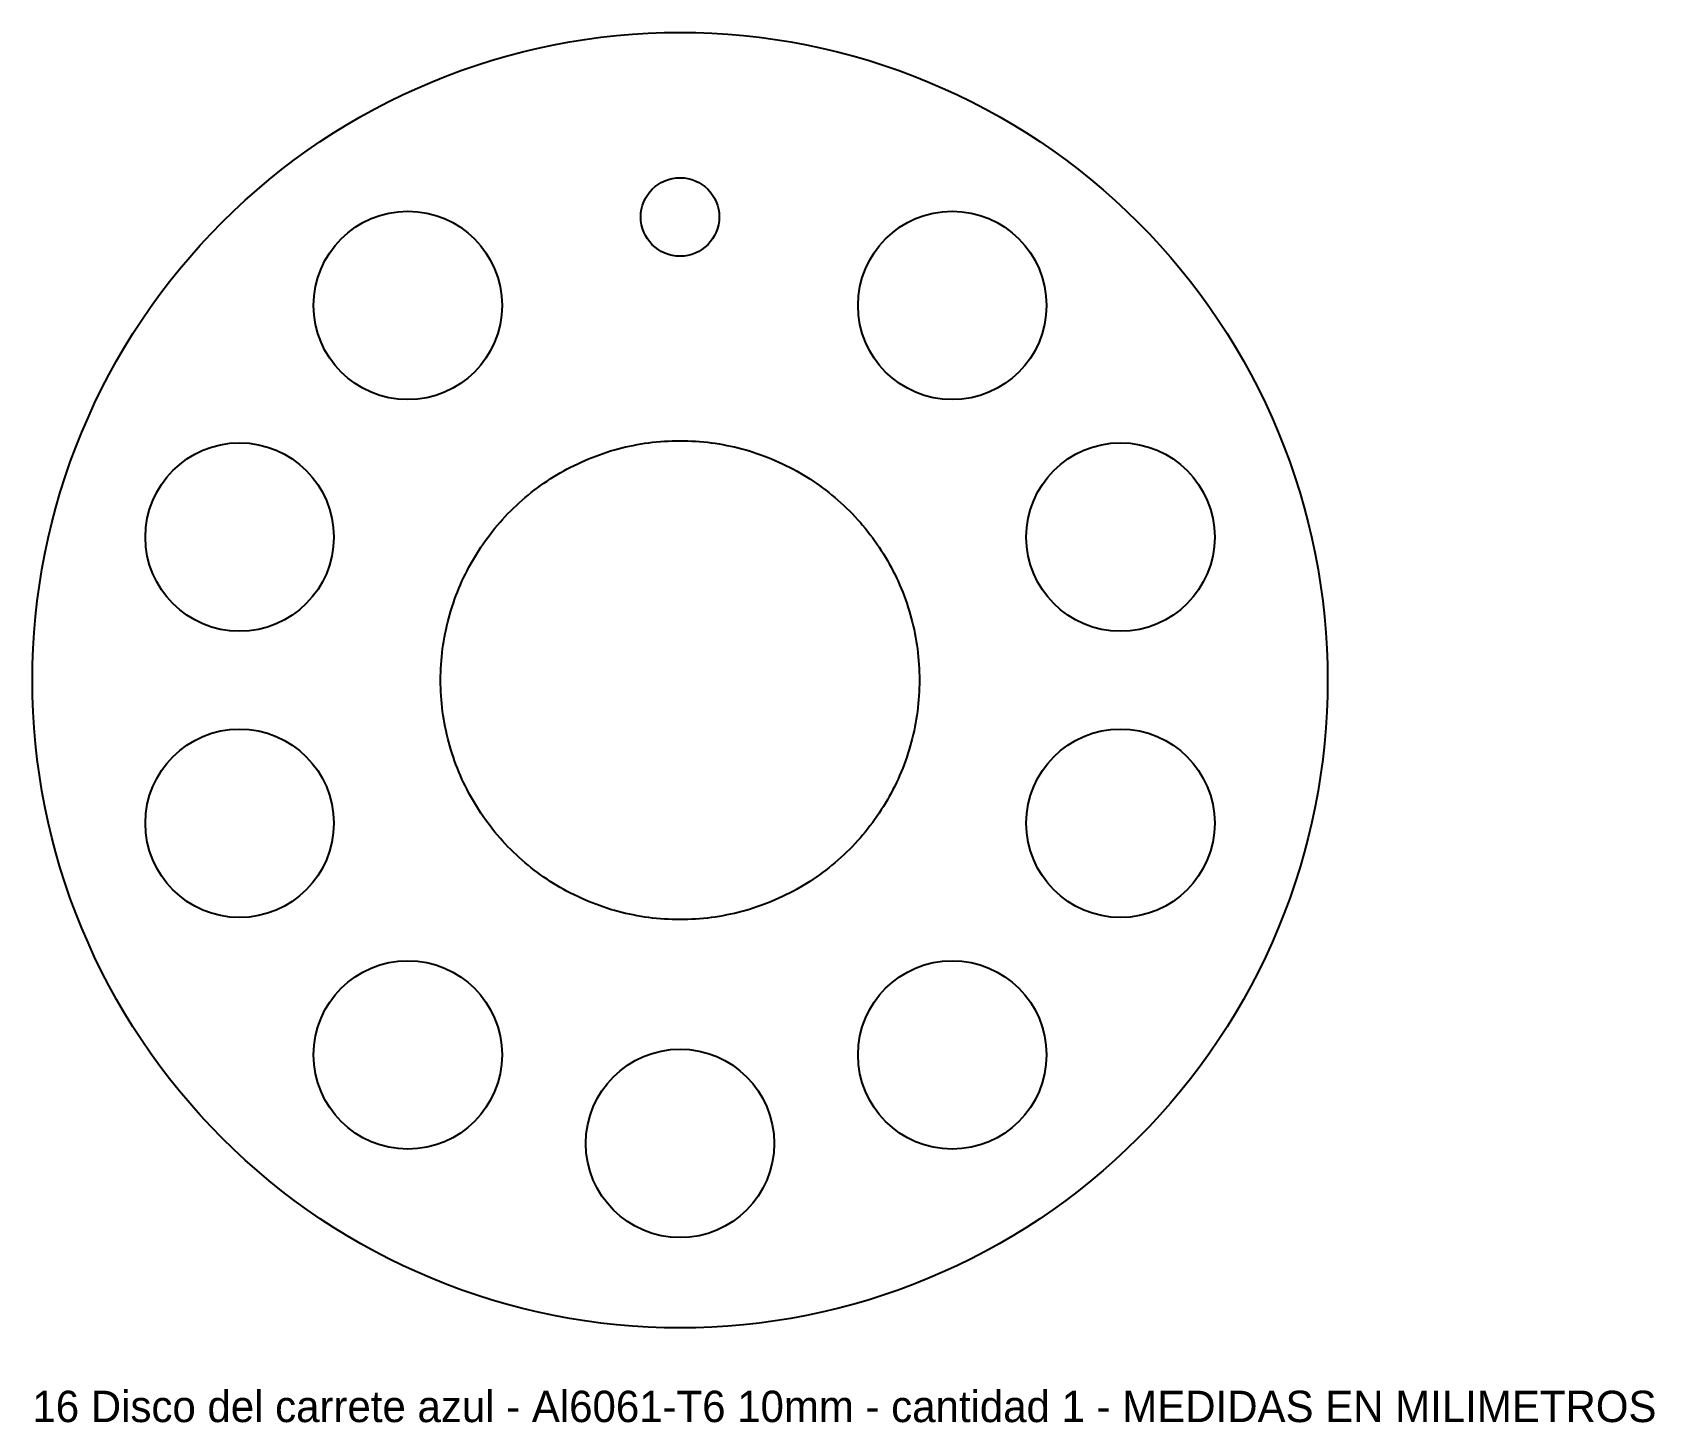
# Model space of a CAD drawing. Header units: millimetres. Extents: x -82 to 124, y -95 to 82.
import ezdxf

# ---------------------------------------------------------------- set-up
doc = ezdxf.new("R2010")
doc.units = ezdxf.units.MM
doc.layers.add('CORTE', color=1, linetype='Continuous')
doc.layers.add('NOTAS', color=3, linetype='Continuous')

msp = doc.modelspace()

# ---------------------------------------------------------------- linework, layer by layer
at = {"layer": 'CORTE'}
for points in [[(82.5, 0), (82.48, -2.02), (82.4, -4.05), (82.28, -6.07), (82.1, -8.09), (81.88, -10.1), (81.61, -12.11), (81.29, -14.1), (80.91, -16.09), (80.5, -18.08), (80.03, -20.05), (79.51, -22), (78.95, -23.95), (78.34, -25.88), (77.68, -27.79), (76.97, -29.69), (76.22, -31.57), (75.42, -33.43), (74.58, -35.27), (73.69, -37.09), (72.76, -38.89), (71.78, -40.66), (70.76, -42.41), (69.7, -44.14), (68.6, -45.83), (67.45, -47.5), (66.26, -49.15), (65.04, -50.76), (63.77, -52.34), (62.47, -53.89), (61.13, -55.4), (59.75, -56.89), (58.34, -58.34), (56.89, -59.75), (55.4, -61.13), (53.89, -62.47), (52.34, -63.77), (50.76, -65.04), (49.15, -66.26), (47.5, -67.45), (45.83, -68.6), (44.14, -69.7), (42.41, -70.76), (40.66, -71.78), (38.89, -72.76), (37.09, -73.69), (35.27, -74.58), (33.43, -75.42), (31.57, -76.22), (29.69, -76.97), (27.79, -77.68), (25.88, -78.34), (23.95, -78.95), (22, -79.51), (20.05, -80.03), (18.08, -80.5), (16.09, -80.91), (14.1, -81.29), (12.11, -81.61), (10.1, -81.88), (8.09, -82.1), (6.07, -82.28), (4.05, -82.4), (2.02, -82.48), (0, -82.5), (-2.02, -82.48), (-4.05, -82.4), (-6.07, -82.28), (-8.09, -82.1), (-10.1, -81.88), (-12.11, -81.61), (-14.1, -81.29), (-16.09, -80.91), (-18.08, -80.5), (-20.05, -80.03), (-22, -79.51), (-23.95, -78.95), (-25.88, -78.34), (-27.79, -77.68), (-29.69, -76.97), (-31.57, -76.22), (-33.43, -75.42), (-35.27, -74.58), (-37.09, -73.69), (-38.89, -72.76), (-40.66, -71.78), (-42.41, -70.76), (-44.14, -69.7), (-45.83, -68.6), (-47.5, -67.45), (-49.15, -66.26), (-50.76, -65.04), (-52.34, -63.77), (-53.89, -62.47), (-55.4, -61.13), (-56.89, -59.75), (-58.34, -58.34), (-59.75, -56.89), (-61.13, -55.4), (-62.47, -53.89), (-63.77, -52.34), (-65.04, -50.76), (-66.26, -49.15), (-67.45, -47.5), (-68.6, -45.83), (-69.7, -44.14), (-70.76, -42.41), (-71.78, -40.66), (-72.76, -38.89), (-73.69, -37.09), (-74.58, -35.27), (-75.42, -33.43), (-76.22, -31.57), (-76.97, -29.69), (-77.68, -27.79), (-78.34, -25.88), (-78.95, -23.95), (-79.51, -22), (-80.03, -20.05), (-80.5, -18.08), (-80.91, -16.09), (-81.29, -14.1), (-81.61, -12.11), (-81.88, -10.1), (-82.1, -8.09), (-82.28, -6.07), (-82.4, -4.05), (-82.48, -2.02), (-82.5, 0), (-82.48, 2.02), (-82.4, 4.05), (-82.28, 6.07), (-82.1, 8.09), (-81.88, 10.1), (-81.61, 12.11), (-81.29, 14.1), (-80.91, 16.09), (-80.5, 18.08), (-80.03, 20.05), (-79.51, 22), (-78.95, 23.95), (-78.34, 25.88), (-77.68, 27.79), (-76.97, 29.69), (-76.22, 31.57), (-75.42, 33.43), (-74.58, 35.27), (-73.69, 37.09), (-72.76, 38.89), (-71.78, 40.66), (-70.76, 42.41), (-69.7, 44.14), (-68.6, 45.83), (-67.45, 47.5), (-66.26, 49.15), (-65.04, 50.76), (-63.77, 52.34), (-62.47, 53.89), (-61.13, 55.4), (-59.75, 56.89), (-58.34, 58.34), (-56.89, 59.75), (-55.4, 61.13), (-53.89, 62.47), (-52.34, 63.77), (-50.76, 65.04), (-49.15, 66.26), (-47.5, 67.45), (-45.83, 68.6), (-44.14, 69.7), (-42.41, 70.76), (-40.66, 71.78), (-38.89, 72.76), (-37.09, 73.69), (-35.27, 74.58), (-33.43, 75.42), (-31.57, 76.22), (-29.69, 76.97), (-27.79, 77.68), (-25.88, 78.34), (-23.95, 78.95), (-22, 79.51), (-20.05, 80.03), (-18.08, 80.5), (-16.09, 80.91), (-14.1, 81.29), (-12.11, 81.61), (-10.1, 81.88), (-8.09, 82.1), (-6.07, 82.28), (-4.05, 82.4), (-2.02, 82.48), (0, 82.5), (2.02, 82.48), (4.05, 82.4), (6.07, 82.28), (8.09, 82.1), (10.1, 81.88), (12.11, 81.61), (14.1, 81.29), (16.09, 80.91), (18.08, 80.5), (20.05, 80.03), (22, 79.51), (23.95, 78.95), (25.88, 78.34), (27.79, 77.68), (29.69, 76.97), (31.57, 76.22), (33.43, 75.42), (35.27, 74.58), (37.09, 73.69), (38.89, 72.76), (40.66, 71.78), (42.41, 70.76), (44.14, 69.7), (45.83, 68.6), (47.5, 67.45), (49.15, 66.26), (50.76, 65.04), (52.34, 63.77), (53.89, 62.47), (55.4, 61.13), (56.89, 59.75), (58.34, 58.34), (59.75, 56.89), (61.13, 55.4), (62.47, 53.89), (63.77, 52.34), (65.04, 50.76), (66.26, 49.15), (67.45, 47.5), (68.6, 45.83), (69.7, 44.14), (70.76, 42.41), (71.78, 40.66), (72.76, 38.89), (73.69, 37.09), (74.58, 35.27), (75.42, 33.43), (76.22, 31.57), (76.97, 29.69), (77.68, 27.79), (78.34, 25.88), (78.95, 23.95), (79.51, 22), (80.03, 20.05), (80.5, 18.08), (80.91, 16.09), (81.29, 14.1), (81.61, 12.11), (81.88, 10.1), (82.1, 8.09), (82.28, 6.07), (82.4, 4.05), (82.48, 2.02), (82.5, 0)], [(30.5, 0), (30.5, -0.5), (30.48, -1), (30.46, -1.5), (30.43, -1.99), (30.4, -2.49), (30.35, -2.99), (30.3, -3.49), (30.24, -3.98), (30.17, -4.48), (30.09, -4.97), (30.01, -5.46), (29.91, -5.95), (29.81, -6.44), (29.7, -6.93), (29.59, -7.41), (29.46, -7.89), (29.33, -8.37), (29.19, -8.85), (29.04, -9.33), (28.88, -9.8), (28.72, -10.28), (28.55, -10.74), (28.37, -11.21), (28.18, -11.67), (27.98, -12.13), (27.78, -12.59), (27.57, -13.04), (27.35, -13.49), (27.13, -13.94), (26.9, -14.38), (26.66, -14.82), (26.41, -15.25), (26.16, -15.68), (25.9, -16.11), (25.63, -16.53), (25.36, -16.94), (25.08, -17.36), (24.79, -17.77), (24.5, -18.17), (24.2, -18.57), (23.89, -18.96), (23.58, -19.35), (23.26, -19.73), (22.93, -20.11), (22.6, -20.48), (22.26, -20.85), (21.92, -21.21), (21.57, -21.57), (21.21, -21.92), (20.85, -22.26), (20.48, -22.6), (20.11, -22.93), (19.73, -23.26), (19.35, -23.58), (18.96, -23.89), (18.57, -24.2), (18.17, -24.5), (17.77, -24.79), (17.36, -25.08), (16.94, -25.36), (16.53, -25.63), (16.11, -25.9), (15.68, -26.16), (15.25, -26.41), (14.82, -26.66), (14.38, -26.9), (13.94, -27.13), (13.49, -27.35), (13.04, -27.57), (12.59, -27.78), (12.13, -27.98), (11.67, -28.18), (11.21, -28.37), (10.74, -28.55), (10.28, -28.72), (9.8, -28.88), (9.33, -29.04), (8.85, -29.19), (8.37, -29.33), (7.89, -29.46), (7.41, -29.59), (6.93, -29.7), (6.44, -29.81), (5.95, -29.91), (5.46, -30.01), (4.97, -30.09), (4.48, -30.17), (3.98, -30.24), (3.49, -30.3), (2.99, -30.35), (2.49, -30.4), (1.99, -30.43), (1.5, -30.46), (1, -30.48), (0.5, -30.5), (0, -30.5), (-0.5, -30.5), (-1, -30.48), (-1.5, -30.46), (-1.99, -30.43), (-2.49, -30.4), (-2.99, -30.35), (-3.49, -30.3), (-3.98, -30.24), (-4.48, -30.17), (-4.97, -30.09), (-5.46, -30.01), (-5.95, -29.91), (-6.44, -29.81), (-6.93, -29.7), (-7.41, -29.59), (-7.89, -29.46), (-8.37, -29.33), (-8.85, -29.19), (-9.33, -29.04), (-9.8, -28.88), (-10.28, -28.72), (-10.74, -28.55), (-11.21, -28.37), (-11.67, -28.18), (-12.13, -27.98), (-12.59, -27.78), (-13.04, -27.57), (-13.49, -27.35), (-13.94, -27.13), (-14.38, -26.9), (-14.82, -26.66), (-15.25, -26.41), (-15.68, -26.16), (-16.11, -25.9), (-16.53, -25.63), (-16.94, -25.36), (-17.36, -25.08), (-17.77, -24.79), (-18.17, -24.5), (-18.57, -24.2), (-18.96, -23.89), (-19.35, -23.58), (-19.73, -23.26), (-20.11, -22.93), (-20.48, -22.6), (-20.85, -22.26), (-21.21, -21.92), (-21.57, -21.57), (-21.92, -21.21), (-22.26, -20.85), (-22.6, -20.48), (-22.93, -20.11), (-23.26, -19.73), (-23.58, -19.35), (-23.89, -18.96), (-24.2, -18.57), (-24.5, -18.17), (-24.79, -17.77), (-25.08, -17.36), (-25.36, -16.94), (-25.63, -16.53), (-25.9, -16.11), (-26.16, -15.68), (-26.41, -15.25), (-26.66, -14.82), (-26.9, -14.38), (-27.13, -13.94), (-27.35, -13.49), (-27.57, -13.04), (-27.78, -12.59), (-27.98, -12.13), (-28.18, -11.67), (-28.37, -11.21), (-28.55, -10.74), (-28.72, -10.28), (-28.88, -9.8), (-29.04, -9.33), (-29.19, -8.85), (-29.33, -8.37), (-29.46, -7.89), (-29.59, -7.41), (-29.7, -6.93), (-29.81, -6.44), (-29.91, -5.95), (-30.01, -5.46), (-30.09, -4.97), (-30.17, -4.48), (-30.24, -3.98), (-30.3, -3.49), (-30.35, -2.99), (-30.4, -2.49), (-30.43, -1.99), (-30.46, -1.5), (-30.48, -1), (-30.5, -0.5), (-30.5, 0), (-30.5, 0.5), (-30.48, 1), (-30.46, 1.5), (-30.43, 1.99), (-30.4, 2.49), (-30.35, 2.99), (-30.3, 3.49), (-30.24, 3.98), (-30.17, 4.48), (-30.09, 4.97), (-30.01, 5.46), (-29.91, 5.95), (-29.81, 6.44), (-29.7, 6.93), (-29.59, 7.41), (-29.46, 7.89), (-29.33, 8.37), (-29.19, 8.85), (-29.04, 9.33), (-28.88, 9.8), (-28.72, 10.28), (-28.55, 10.74), (-28.37, 11.21), (-28.18, 11.67), (-27.98, 12.13), (-27.78, 12.59), (-27.57, 13.04), (-27.35, 13.49), (-27.13, 13.94), (-26.9, 14.38), (-26.66, 14.82), (-26.41, 15.25), (-26.16, 15.68), (-25.9, 16.11), (-25.63, 16.53), (-25.36, 16.94), (-25.08, 17.36), (-24.79, 17.77), (-24.5, 18.17), (-24.2, 18.57), (-23.89, 18.96), (-23.58, 19.35), (-23.26, 19.73), (-22.93, 20.11), (-22.6, 20.48), (-22.26, 20.85), (-21.92, 21.21), (-21.57, 21.57), (-21.21, 21.92), (-20.85, 22.26), (-20.48, 22.6), (-20.11, 22.93), (-19.73, 23.26), (-19.35, 23.58), (-18.96, 23.89), (-18.57, 24.2), (-18.17, 24.5), (-17.77, 24.79), (-17.36, 25.08), (-16.94, 25.36), (-16.53, 25.63), (-16.11, 25.9), (-15.68, 26.16), (-15.25, 26.41), (-14.82, 26.66), (-14.38, 26.9), (-13.94, 27.13), (-13.49, 27.35), (-13.04, 27.57), (-12.59, 27.78), (-12.13, 27.98), (-11.67, 28.18), (-11.21, 28.37), (-10.74, 28.55), (-10.28, 28.72), (-9.8, 28.88), (-9.33, 29.04), (-8.85, 29.19), (-8.37, 29.33), (-7.89, 29.46), (-7.41, 29.59), (-6.93, 29.7), (-6.44, 29.81), (-5.95, 29.91), (-5.46, 30.01), (-4.97, 30.09), (-4.48, 30.17), (-3.98, 30.24), (-3.49, 30.3), (-2.99, 30.35), (-2.49, 30.4), (-1.99, 30.43), (-1.5, 30.46), (-1, 30.48), (-0.5, 30.5), (0, 30.5), (0.5, 30.5), (1, 30.48), (1.5, 30.46), (1.99, 30.43), (2.49, 30.4), (2.99, 30.35), (3.49, 30.3), (3.98, 30.24), (4.48, 30.17), (4.97, 30.09), (5.46, 30.01), (5.95, 29.91), (6.44, 29.81), (6.93, 29.7), (7.41, 29.59), (7.89, 29.46), (8.37, 29.33), (8.85, 29.19), (9.33, 29.04), (9.8, 28.88), (10.28, 28.72), (10.74, 28.55), (11.21, 28.37), (11.67, 28.18), (12.13, 27.98), (12.59, 27.78), (13.04, 27.57), (13.49, 27.35), (13.94, 27.13), (14.38, 26.9), (14.82, 26.66), (15.25, 26.41), (15.68, 26.16), (16.11, 25.9), (16.53, 25.63), (16.94, 25.36), (17.36, 25.08), (17.77, 24.79), (18.17, 24.5), (18.57, 24.2), (18.96, 23.89), (19.35, 23.58), (19.73, 23.26), (20.11, 22.93), (20.48, 22.6), (20.85, 22.26), (21.21, 21.92), (21.57, 21.57), (21.92, 21.21), (22.26, 20.85), (22.6, 20.48), (22.93, 20.11), (23.26, 19.73), (23.58, 19.35), (23.89, 18.96), (24.2, 18.57), (24.5, 18.17), (24.79, 17.77), (25.08, 17.36), (25.36, 16.94), (25.63, 16.53), (25.9, 16.11), (26.16, 15.68), (26.41, 15.25), (26.66, 14.82), (26.9, 14.38), (27.13, 13.94), (27.35, 13.49), (27.57, 13.04), (27.78, 12.59), (27.98, 12.13), (28.18, 11.67), (28.37, 11.21), (28.55, 10.74), (28.72, 10.28), (28.88, 9.8), (29.04, 9.33), (29.19, 8.85), (29.33, 8.37), (29.46, 7.89), (29.59, 7.41), (29.7, 6.93), (29.81, 6.44), (29.91, 5.95), (30.01, 5.46), (30.09, 4.97), (30.17, 4.48), (30.24, 3.98), (30.3, 3.49), (30.35, 2.99), (30.4, 2.49), (30.43, 1.99), (30.46, 1.5), (30.48, 1), (30.5, 0.5), (30.5, 0)]]:
    msp.add_lwpolyline(points, close=True, dxfattribs=at)
for centre, radius in [((0, 59), 5), ((-34.68, 47.73), 12), ((34.68, 47.73), 12), ((-56.11, 18.23), 12), ((56.11, 18.23), 12), ((-56.11, -18.23), 12), ((56.11, -18.23), 12), ((-34.68, -47.73), 12), ((34.68, -47.73), 12), ((0, -59), 12)]:
    msp.add_circle(centre, radius, dxfattribs=at)

# ---------------------------------------------------------------- texts
at = {"layer": 'NOTAS'}
msp.add_text('16 Disco del carrete azul - Al6061-T6 10mm - cantidad 1 - MEDIDAS EN MILIMETROS', height=4, dxfattribs=at).set_placement((-82.5, -94.5))

doc.saveas('drawing.dxf')
